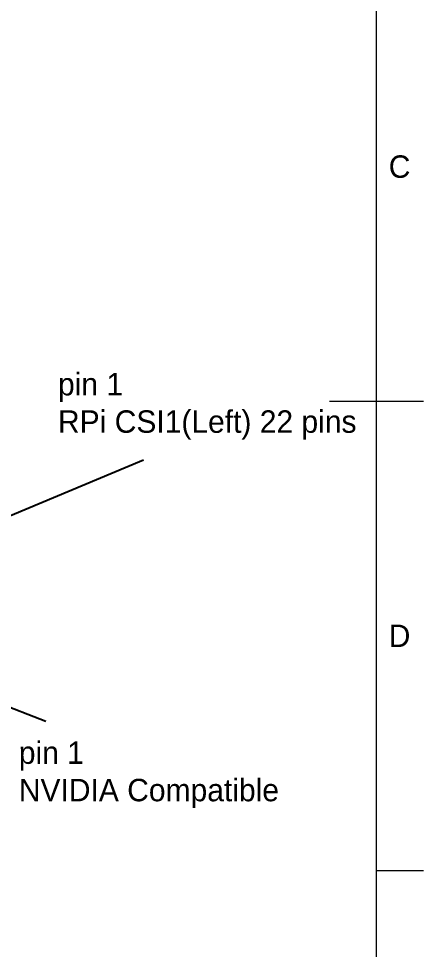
# Model space of a CAD drawing. Header units: millimetres. Extents: x 15 to 205, y 5 to 292.
# Drawn here: x 161.8 to 205, y 90.1 to 189.3 of the extents above; entities that cross this region are included whole.
import ezdxf

# ---------------------------------------------------------------- set-up
doc = ezdxf.new("R2010")
doc.units = ezdxf.units.MM
doc.layers.add('Annotations', color=7, linetype='Continuous')
doc.layers.add('Border', color=7, linetype='Continuous')
doc.styles.add('Shapr0', font='txt', dxfattribs={"height": 2.3925})
doc.dimstyles.new('ISO-25', dxfattribs={"dimtxt": 2.5, "dimasz": 2.5, "dimexe": 1.25, "dimexo": 0.625, "dimtad": 1, "dimtxsty": 'Standard', "dimcen": 2.5, "dimadec": 0, "dimazin": 0, "dimtfac": 1, "dimtmove": 0, "dimatfit": 3, "dimfxl": 1, "dimarcsym": 0})

msp = doc.modelspace()

# ---------------------------------------------------------------- linework, layer by layer
at = {"layer": 'Border', "linetype": 'Continuous', "lineweight": 15}
for p, q in [((200, 10), (200, 287)), ((195, 148.5), (205, 148.5)), ((200, 98.5), (205, 98.5))]:
    msp.add_line(p, q, dxfattribs=at)

# ---------------------------------------------------------------- texts
at = {"layer": 'Annotations', "linetype": 'Continuous', "lineweight": 15, "char_height": 1.79438, "width": 84.66672, "attachment_point": 4}
for s, insert in [('{\\fSF-Mono-Regular-Extended.ttf|b0|i0|c0|p0;\\H1.333333x;pin 1\\PRPi CSI1(Left) 22 pins}', (166.04, 147.971)), ('{\\fSF-Mono-Regular-Extended.ttf|b0|i0|c0|p0;\\H1.333333x;pin 1\\PNVIDIA Compatible}', (161.863, 108.691))]:
    msp.add_mtext(s, dxfattribs=dict(at, insert=insert))
at = {"layer": 'Border', "linetype": 'Continuous', "lineweight": 15, "char_height": 2.393, "width": 2.3925, "attachment_point": 4, "style": 'Shapr0'}
for s, insert in [('C', (201.304, 173.5)), ('D', (201.304, 123.5))]:
    msp.add_mtext(s, dxfattribs=dict(at, insert=insert))

# ---------------------------------------------------------------- leaders
at = {"layer": 'Annotations', "linetype": 'Continuous', "lineweight": 15}
for points in [[(155.323, 133.968), (175.159, 142.268)], [(142.693, 122.968), (164.75, 114.394)]]:
    msp.add_leader(points, dimstyle='ISO-25', dxfattribs=at)

doc.saveas('drawing.dxf')
